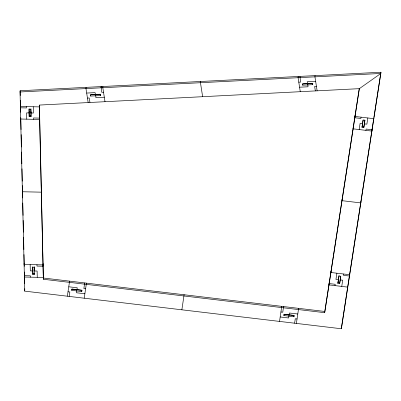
<?xml version="1.0" encoding="UTF-8"?>
<svg xmlns="http://www.w3.org/2000/svg" width="401" height="401" viewBox="0 0 401 401"><rect width="100%" height="100%" fill="white"/><g stroke="black" fill="none" stroke-linecap="round" stroke-linejoin="round"><path stroke-width="0.6" d="M20.05 91.964L20.14 90.746L380.95 72.245L341.336 328.755L24.717 291.131L20.05 91.964L380.86 73.458L359.341 88.661L39.283 105.072L43.363 279.256L324.66 312.68L359.341 88.661M20.481 105.262L20.391 106.476L39.328 106.887L39.418 105.674L43.363 279.256M20.511 106.591L20.421 107.809L26.486 107.939L26.456 106.606M22.481 190.535L22.386 191.753L41.323 192.164L41.418 190.951M29.198 111.724L29.103 112.937L26.601 112.887L26.752 119.162M29.283 115.448L31.088 115.488L30.992 116.701L29.193 116.661L29.123 108.621M30.997 111.764L30.907 112.977L33.408 113.032L33.263 106.756M24.185 263.257L24.09 264.475L43.027 264.886L43.123 263.673M24.446 274.479L24.356 275.693L30.421 275.828L30.451 277.156M24.476 275.813L24.386 277.026L43.323 277.442L43.413 276.224M24.717 291.131L24.777 288.69M39.684 116.897L39.589 118.11L33.524 117.979L33.554 119.308M39.714 118.23L39.619 119.443L20.682 119.027L20.777 117.814L21.052 129.623M32.897 269.723L32.807 270.936L30.306 270.881L30.155 264.605M32.892 274.66L32.717 267.216L34.521 267.251L34.692 274.7L32.892 274.66L32.827 266.62M34.702 269.763L34.606 270.976L37.108 271.031L37.258 277.307M43.153 265.006L43.057 266.219L36.992 266.089L36.962 264.755M69.589 281.146L67.353 296.199M86.06 87.368L85.969 88.581L88.155 102.566M71.754 290.344L71.844 289.131L81.844 290.319L81.749 291.532L71.754 290.344L71.954 289.026L81.954 290.214L81.749 291.532M90.596 96.065L90.686 94.852L100.681 94.335L100.591 95.553L90.596 96.065L90.385 94.736L100.38 94.22L100.591 95.553M76.847 289.722L76.471 292.765L84.897 293.768M95.684 94.591L95.879 97.654L104.31 97.222M84.656 282.936L83.879 288.58L85.669 288.795M101.032 87.809L101.127 86.596L101.734 92.29L103.523 92.195M86.446 283.146L84.21 298.199M102.917 86.501L102.821 87.719L105.007 101.704M184.104 294.75L181.869 309.808M200.545 81.493L200.455 82.711L202.64 96.696M298.179 76.486L298.088 77.704L300.274 91.689M281.763 306.354L279.527 321.407M299.968 76.396L300.575 82.09L298.785 82.18M283.552 306.565L282.775 312.214L280.986 312.003M283.928 315.552L284.018 314.339L294.018 315.527L293.923 316.74L283.928 315.552L284.134 314.239L294.128 315.427L293.923 316.74M302.715 85.182L302.805 83.969L312.8 83.458L312.705 84.671L302.715 85.182L302.504 83.854L312.499 83.343L312.705 84.671M289.021 314.935L288.645 317.978L280.214 316.975M307.707 84.927L307.803 83.714L307.998 86.776L299.572 87.207M315.031 75.624L314.94 76.837L317.126 90.821M298.62 308.359L296.384 323.412M324.66 312.68L359.241 88.681M329.056 283.672L328.96 284.89L347.782 287.126M329.256 282.359L329.166 283.572L335.196 284.289L334.99 285.607M330.975 271.276L330.88 272.49L349.702 274.725L349.792 273.512L347.873 285.913M342.093 199.452L341.998 200.67L360.82 202.906L360.91 201.688M337.868 283.377L339.005 276.023L340.795 276.239L339.657 283.592L337.868 283.377L339.005 275.422M338.529 278.489L338.434 279.703L335.948 279.407L336.91 273.206M339.657 283.592L340.7 276.249M340.319 278.7L340.223 279.913L342.715 280.209L341.752 286.409M353.211 127.633L353.121 128.846L371.938 131.082L372.028 129.869M354.925 116.551L354.835 117.764L360.86 118.48L361.065 117.162M355.131 115.232L355.04 116.45L373.857 118.686M341.336 328.755L347.777 286.525M349.587 274.83L349.497 276.043L343.467 275.327L343.672 274.013M362.023 127.338L363.161 119.984L364.95 120.195L363.812 127.548L362.023 127.338L362.589 123.057M363.812 127.548L364.855 120.205M364.474 122.656L364.384 123.874L366.87 124.165L367.827 117.969M69.142 296.409L69.829 291.978L68.04 291.763M76.957 289.622L77.238 287.793L68.812 286.79M289.131 314.83L289.412 313.006L297.843 314.003M294.595 323.201L295.281 318.765L297.071 318.98M359.146 129.563L360.108 123.363L362.594 123.658M362.684 122.445L363.065 119.994M365.907 130.365L366.113 129.052L372.143 129.769L372.233 128.551L349.888 272.896M372.328 127.934L373.852 118.084M373.948 117.468L380.95 72.245M86.666 93.062L95.097 92.631L95.383 94.476M315.642 81.318L307.211 81.749L307.502 83.598M87.453 98.09L89.243 97.994L89.944 102.476M316.424 86.345L314.635 86.436L315.336 90.917M32.987 273.442L34.787 273.482M362.118 126.12L363.907 126.335M337.958 282.164L339.747 282.374M43.458 278.038L324.755 311.462M30.927 108.661L31.072 114.866M34.626 266.66L34.687 269.141M30.992 116.701L30.817 109.257L29.017 109.217L29.193 116.661M20.14 90.746L20.256 95.583M20.371 100.425L20.646 112.205M21.168 134.596L21.459 147.027M21.579 151.999L21.854 163.809M21.97 168.781L22.261 181.212M22.366 185.563L22.657 197.994M22.772 202.966L23.063 215.397M23.178 220.37L23.453 232.179M23.574 237.151L23.865 249.582M23.98 254.555L24.255 266.374M24.386 271.988L24.667 283.788"/></g></svg>
